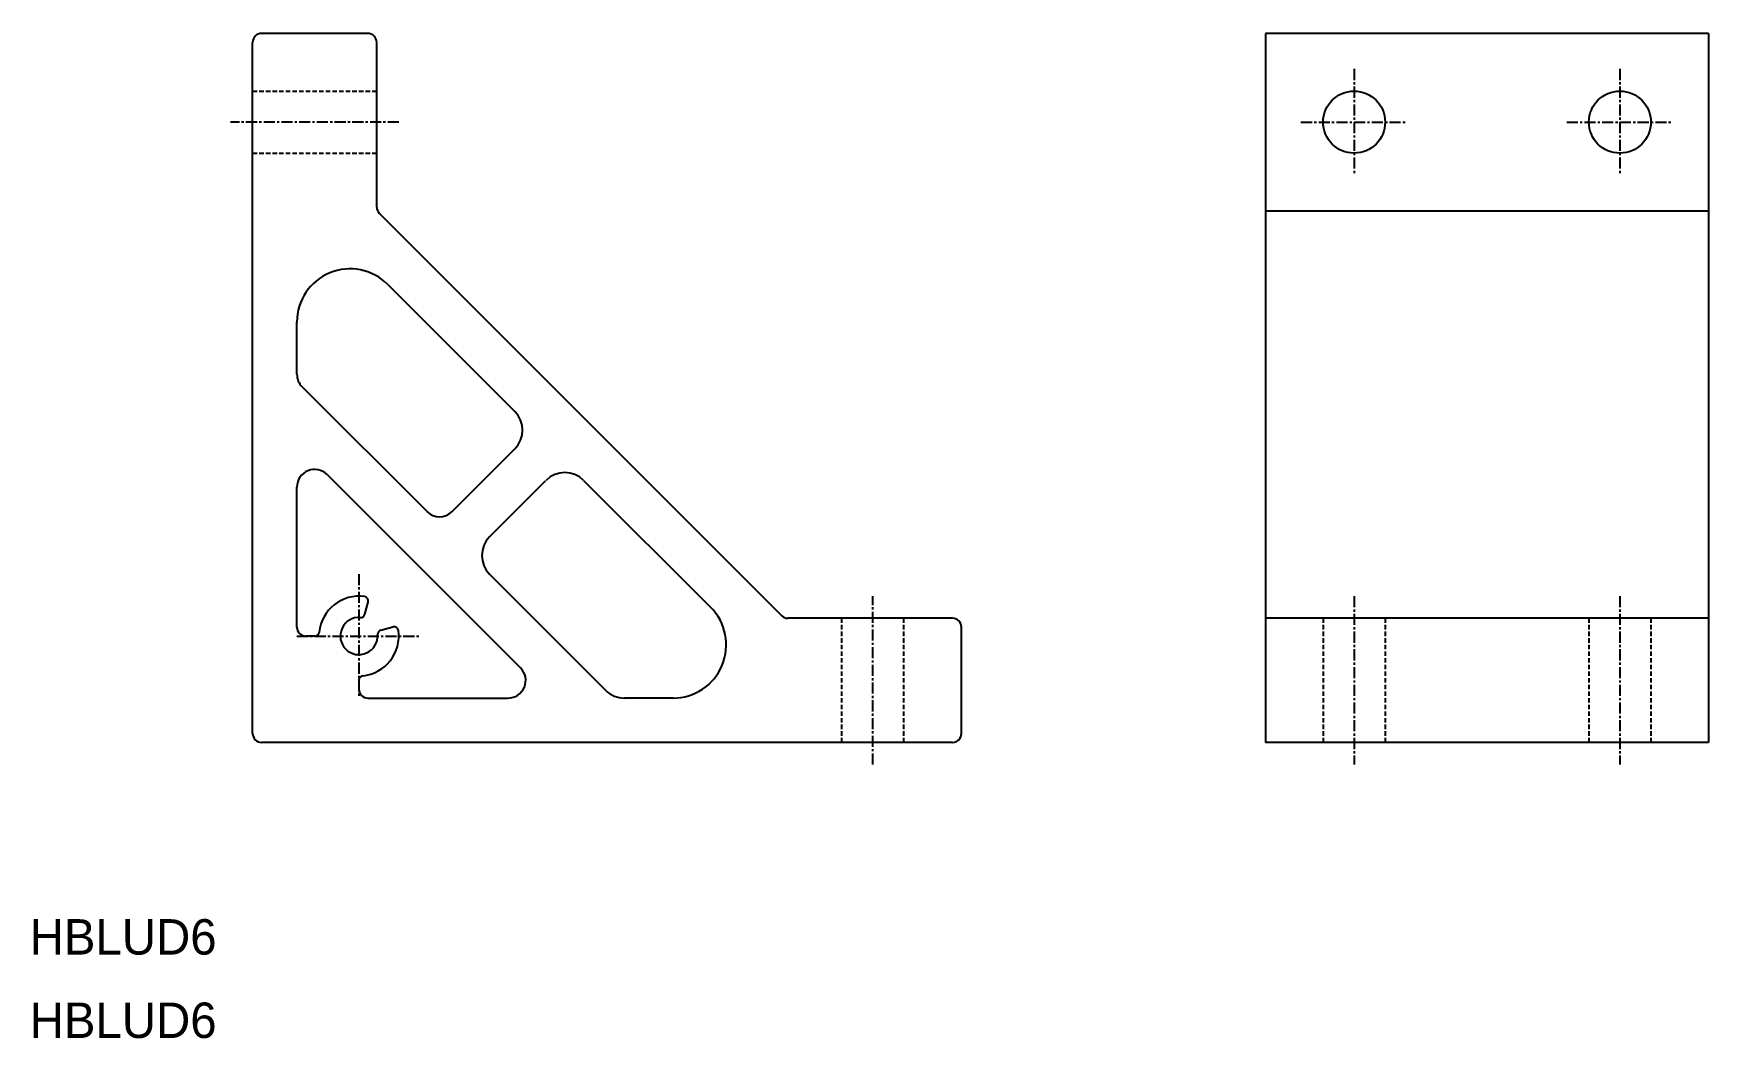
# Model space of a CAD drawing. Extents: x -13 to 176, y 4 to 117.
import ezdxf

# ---------------------------------------------------------------- set-up
doc = ezdxf.new("R2010")
doc.units = 0
doc.linetypes.add('CENTER', pattern=[2, 1.25, -0.25, 0.25, -0.25])
doc.linetypes.add('DASHED', pattern=[0.75, 0.5, -0.25])
doc.layers.get('0').update_dxf_attribs({"linetype": 'CONTINUOUS'})
doc.layers.add('CENTER', color=1, linetype='CENTER')

msp = doc.modelspace()

# ---------------------------------------------------------------- linework, layer by layer
at = {"color": 7, "linetype": 'CONTINUOUS'}
for p, q in [((11.25, 38.12), (11.25, 116.12)), ((24.25, 117.12), (12.25, 117.12)), ((25.25, 97.53), (25.25, 116.12)), ((125.57, 117.12), (125.57, 37.12)), ((175.57, 117.12), (125.57, 117.12)), ((175.57, 117.12), (175.57, 37.12)), ((25.55, 96.82), (70.96, 51.41)), ((125.57, 97.12), (175.57, 97.12)), ((26.5, 88.8), (40.83, 74.47)), ((16.25, 78.66), (16.25, 84.56)), ((16.84, 77.25), (30.93, 63.16)), ((33.76, 63.16), (40.83, 70.23)), ((19.67, 67.35), (41.48, 45.53)), ((38, 60.33), (44.36, 66.69)), ((48.61, 66.69), (62.94, 52.36)), ((16.25, 50.12), (16.25, 65.93)), ((38, 56.09), (51.09, 43)), ((23.91, 51.58), (24.28, 52.95)), ((90.25, 51.12), (71.67, 51.12)), ((175.57, 51.12), (125.57, 51.12)), ((25.72, 49.78), (27.09, 50.15)), ((91.25, 38.12), (91.25, 50.12)), ((18.28, 49.12), (17.25, 49.12)), ((23.25, 44.14), (23.25, 43.12)), ((24.25, 42.12), (40.07, 42.12)), ((58.7, 42.12), (53.21, 42.12)), ((90.25, 37.12), (12.25, 37.12)), ((175.57, 37.12), (125.57, 37.12))]:
    msp.add_line(p, q, dxfattribs=at)
at = {"color": 3, "linetype": 'DASHED'}
for p, q in [((11.25, 110.62), (25.25, 110.62)), ((11.25, 103.62), (25.25, 103.62)), ((77.75, 37.12), (77.75, 51.12)), ((84.75, 37.12), (84.75, 51.12)), ((132.07, 51.12), (132.07, 37.12)), ((139.07, 51.12), (139.07, 37.12)), ((162.07, 51.12), (162.07, 37.12)), ((169.07, 51.12), (169.07, 37.12))]:
    msp.add_line(p, q, dxfattribs=at)
at = {"color": 7, "linetype": 'CONTINUOUS'}
for centre in [(135.57, 107.12), (165.57, 107.12)]:
    msp.add_circle(centre, 3.5, dxfattribs=at)
for centre, radius, start, end in [((12.25, 116.12), 1, 90, 180), ((24.25, 116.12), 1, 0, 90), ((26.25, 97.53), 1, 180, 225), ((22.25, 84.56), 6, 45, 180), ((18.25, 78.66), 2, 180, 225), ((38.71, 72.35), 3, 315, 45), ((18.25, 65.93), 2, 45, 180), ((46.49, 64.57), 3, 45, 135), ((32.34, 64.57), 2, 225, 315), ((40.12, 58.21), 3, 135, 225), ((23.25, 49.12), 4.5, 82.1808, 174.2608), ((23.8, 53.08), 0.5, 345, 82.1807), ((23.25, 49.12), 2.1, 86.088, 3.9134), ((23.43, 51.71), 0.5, 266.088, 345), ((58.7, 48.12), 6, 270, 45), ((71.67, 52.12), 1, 225, 270), ((90.25, 50.12), 1, 0, 90), ((17.25, 50.12), 1, 180, 270), ((18.28, 49.62), 0.5, 270, 354.2608), ((23.25, 49.12), 4.5, 275.7392, 7.8195), ((25.85, 49.3), 0.5, 105, 183.9134), ((27.22, 49.66), 0.5, 7.8195, 105), ((40.07, 44.12), 2, 270, 45), ((23.75, 44.14), 0.5, 95.7392, 180), ((24.25, 43.12), 1, 180, 270), ((53.21, 45.12), 3, 225, 270), ((12.25, 38.12), 1, 180, 270), ((90.25, 38.12), 1, 270, 0)]:
    msp.add_arc(centre, radius, start, end, dxfattribs=at)
at = {"layer": 'CENTER', "color": 1, "linetype": 'CENTER'}
for p, q in [((135.57, 113.12), (135.57, 101.12)), ((165.57, 113.12), (165.57, 101.12)), ((27.75, 107.12), (8.75, 107.12)), ((129.57, 107.12), (141.57, 107.12)), ((159.57, 107.12), (171.57, 107.12)), ((23.25, 56.12), (23.25, 42.12)), ((81.25, 34.62), (81.25, 53.62)), ((135.57, 53.62), (135.57, 34.62)), ((165.57, 53.62), (165.57, 34.62)), ((16.25, 49.12), (30.25, 49.12))]:
    msp.add_line(p, q, dxfattribs=at)

# ---------------------------------------------------------------- texts
at = {"color": 7, "linetype": 'CONTINUOUS'}
for p in [(-13.92, 13.17), (-13.92, 3.76)]:
    msp.add_text('HBLUD6', height=4, dxfattribs=at).set_placement(p)

doc.saveas('drawing.dxf')
